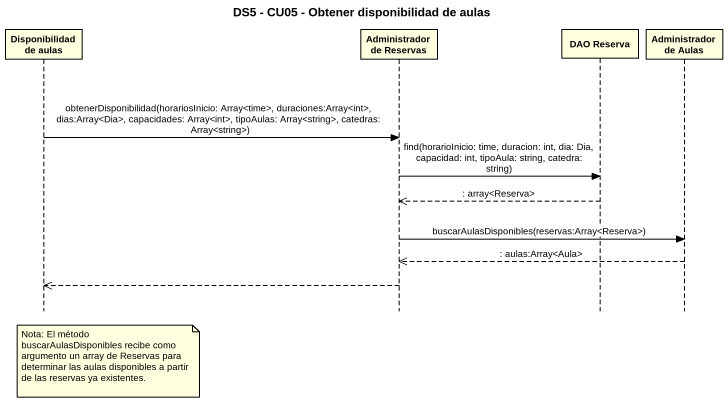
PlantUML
@startuml
title DS5 - CU05 - Obtener disponibilidad de aulas
hide footbox
participant "Disponibilidad de aulas" as Disponibilidad_de_aulas #FFFFE0
participant "Administrador de Reservas" as Administrador_de_Reservas #FFFFE0
participant "DAO Reserva" as DAO_Reserva #FFFFE0
participant "Administrador de Aulas" as Administrador_de_Aulas #FFFFE0

Disponibilidad_de_aulas -> Administrador_de_Reservas : obtenerDisponibilidad(horariosInicio: Array<time>, duraciones:Array<int>, dias:Array<Dia>, capacidades: Array<int>, tipoAulas: Array<string>, catedras: Array<string>)
Administrador_de_Reservas -> DAO_Reserva : find(horarioInicio: time, duracion: int, dia: Dia, capacidad: int, tipoAula: string, catedra: string)
DAO_Reserva -->> Administrador_de_Reservas : : array<Reserva>
Administrador_de_Reservas -> Administrador_de_Aulas : buscarAulasDisponibles(reservas:Array<Reserva>)
Administrador_de_Aulas -->> Administrador_de_Reservas : : aulas:Array<Aula>
Administrador_de_Reservas -->> Disponibilidad_de_aulas
note over Disponibilidad_de_aulas : Nota: El método buscarAulasDisponibles recibe como argumento un array de Reservas para determinar las aulas disponibles a partir de las reservas ya existentes.
@enduml
